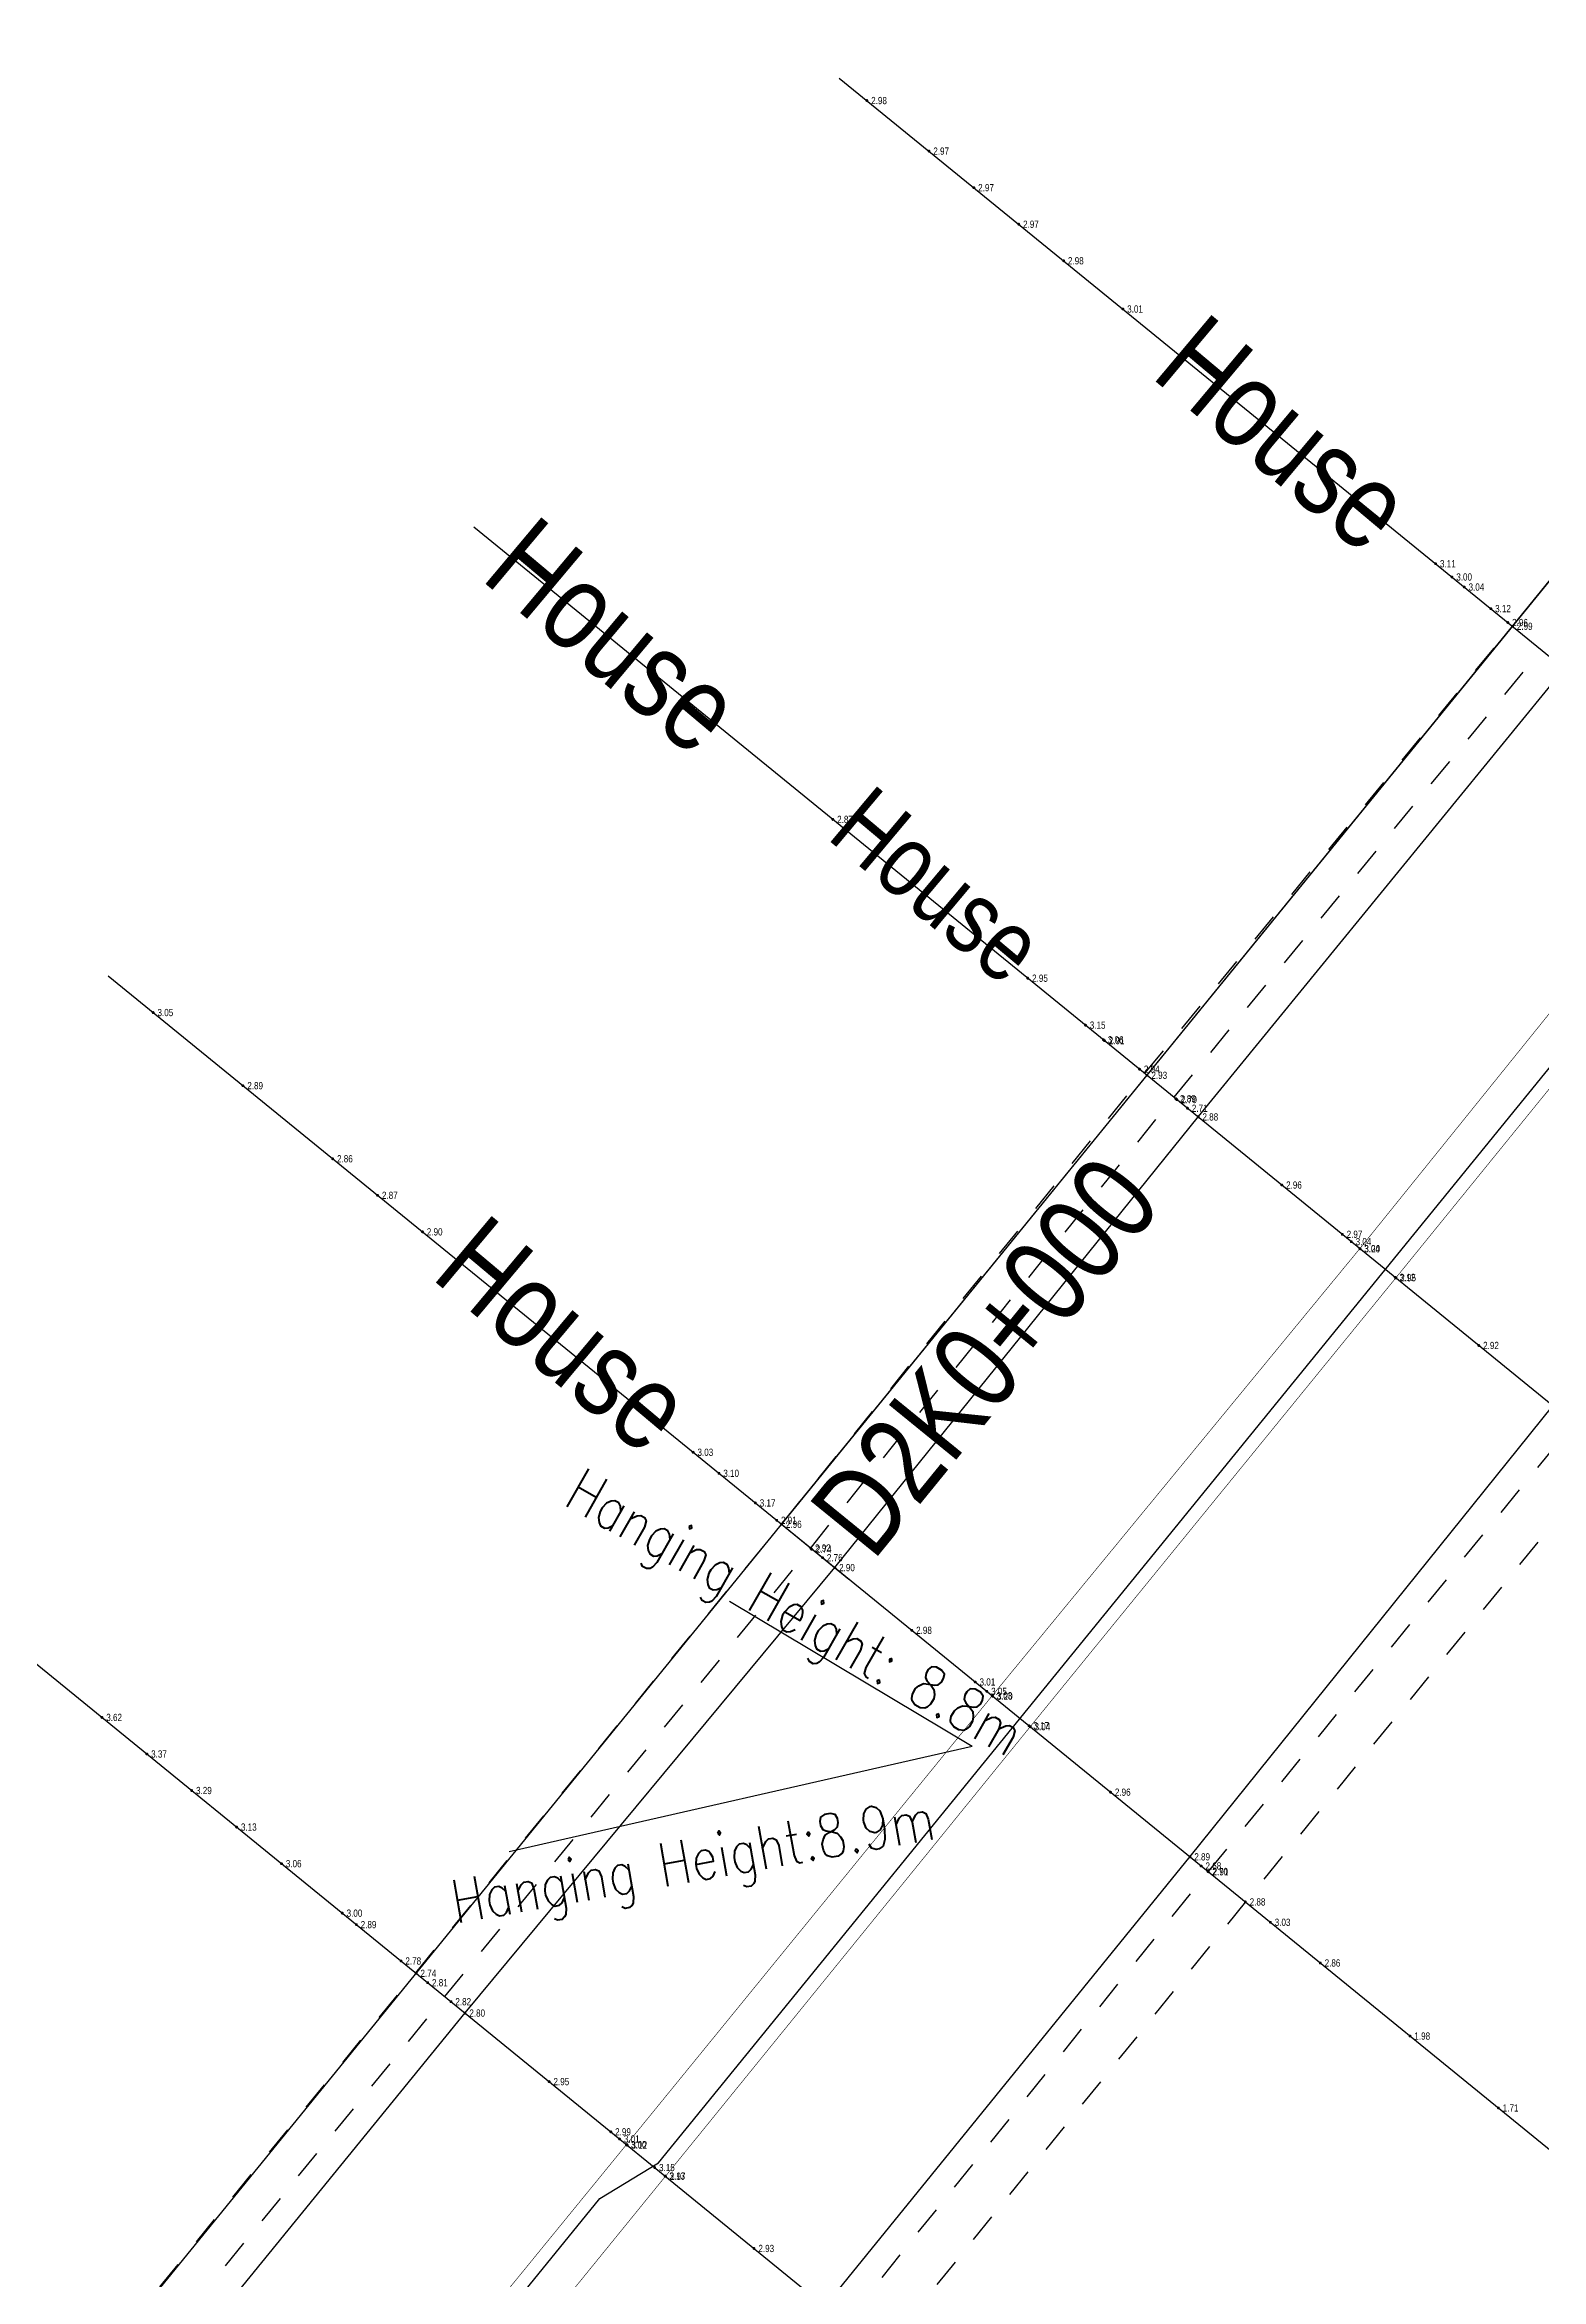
# Model space of a CAD drawing. Header units: metres. Extents: x 570700 to 571606, y 785277 to 786024.
# Drawn here: x 570773.7 to 570825.4, y 785386.6 to 785463.8 of the extents above; entities that cross this region are included whole.
import ezdxf
from ezdxf.enums import TextEntityAlignment as Align

# ---------------------------------------------------------------- set-up
doc = ezdxf.new("R2010")
doc.units = ezdxf.units.M
doc.linetypes.add('X37', pattern=[13, 5, -8])
doc.linetypes.add('X6', pattern=[2, 1, -1])
doc.layers.get('0').update_dxf_attribs({"linetype": 'CONTINUOUS'})
for name, color, linetype in [('DLSS', 4, 'CONTINUOUS'), ('dmx', 7, 'CONTINUOUS'), ('GCD-散点', 1, 'CONTINUOUS'), ('JMD', 6, 'CONTINUOUS'), ('桩号_D2', 2, 'CONTINUOUS'), ('电线悬高等参数', 2, 'CONTINUOUS'), ('道路中线_D2', 7, 'CONTINUOUS')]:
    doc.layers.add(name, color=color, linetype=linetype)
doc.styles.add('EICAD', font='arial.ttf', dxfattribs={"width": 0.8, "height": 2})
doc.styles.get("Standard").update_dxf_attribs({"font": 'rs.shx', "bigfont": 'hztxt.shx'})
doc.linetypes.add('444', pattern='A,4.5,[145,Aaa.SHX,S=1,R=0,X=0,Y=1],4.5,-0.5,[146,Aaa.SHX,S=1,R=0,X=0,Y=0],-0.5', length=10)

# ---------------------------------------------------------------- blocks, each defined once
blk = doc.blocks.new('GC200')
at = {"linetype": 'Continuous', "const_width": 0.2, "flags": 128}
blk.add_lwpolyline([(-0.1, 0, 1), (0.1, 0, 1)], format="xyb", close=True, dxfattribs=at)

msp = doc.modelspace()

# ---------------------------------------------------------------- linework, layer by layer
at = {"layer": 'DLSS', "linetype": 'Continuous', "flags": 128}
for points, elevation in [([(570724.531, 785317.86), (570737.382, 785334.051), (570750.278, 785349.349), (570762.947, 785364.822), (570775.583, 785380.343), (570788.221, 785395.855), (570800.987, 785411.231), (570813.553, 785426.815), (570826.201, 785442.285), (570838.888, 785457.757), (570851.653, 785473.134), (570864.391, 785488.576), (570877.15, 785503.975), (570889.765, 785519.49), (570902.46, 785534.915), (570915.083, 785550.46), (570926.944, 785564.835)], 2.693), ([(570737.847, 785307.931), (570750.229, 785323.639), (570763.847, 785340.447), (570775.434, 785354.687), (570788.07, 785370.175), (570800.66, 785385.716), (570813.264, 785401.247), (570825.801, 785416.821), (570838.452, 785432.306), (570851.109, 785447.802), (570863.748, 785463.292), (570876.286, 785478.86), (570888.439, 785494.759), (570901.047, 785510.308), (570913.706, 785525.786), (570926.32, 785541.298), (570935.871, 785553.129)], 2.713)]:
    msp.add_lwpolyline(points, dxfattribs=dict(at, elevation=elevation))
at = {"layer": 'DLSS', "linetype": 'X37', "const_width": 0.02, "flags": 128}
for points, elevation in [([(570730.628, 785313.772), (570768.545, 785360.274), (570781.143, 785375.807), (570793.79, 785391.3), (570806.425, 785406.804), (570819.129, 785422.251), (570831.683, 785437.821), (570856.957, 785468.824), (570869.599, 785484.322), (570882.258, 785499.796), (570894.821, 785515.368), (570932.697, 785561.902)], 2.94), ([(570731.921, 785312.72), (570769.857, 785359.205), (570782.518, 785374.687), (570795.136, 785390.205), (570807.739, 785405.734), (570820.375, 785421.242), (570832.979, 785436.766), (570858.176, 785467.832), (570870.89, 785483.271), (570883.463, 785498.813), (570896.152, 785514.284), (570933.969, 785560.866)], 2.92)]:
    msp.add_lwpolyline(points, dxfattribs=dict(at, elevation=elevation))
at = {"layer": 'DLSS', "linetype": 'X6', "flags": 128}
for points in [[(570750.766, 785323.189), (570763.402, 785338.684), (570776.096, 785354.143), (570788.797, 785369.853), (570801.374, 785385.163), (570813.894, 785400.723), (570826.537, 785416.234), (570839.211, 785431.684), (570851.859, 785447.192), (570864.417, 785462.745), (570877.097, 785478.202), (570889.052, 785494.258), (570901.714, 785509.763), (570914.345, 785525.264), (570926.947, 785540.821)], [(570928.191, 785539.783), (570915.356, 785524.447), (570902.855, 785508.838), (570890.469, 785493.141), (570878.342, 785477.183), (570865.588, 785461.805), (570853.056, 785446.224), (570840.524, 785430.652), (570827.795, 785415.198), (570815.178, 785399.69), (570802.612, 785384.102), (570789.991, 785368.777), (570777.681, 785353.511), (570764.644, 785337.641), (570751.969, 785322.215)], [(570773.872, 785381.738), (570799.17, 785412.758), (570811.704, 785428.305), (570824.393, 785443.753)], [(570774.879, 785380.916), (570800.18, 785411.939), (570812.712, 785427.484), (570825.398, 785442.928)]]:
    msp.add_lwpolyline(points, dxfattribs=at)
at = {"layer": 'dmx'}
for p, q in [((570801.139, 785462.687), (570855.424, 785418.492)), ((570788.512, 785447.178), (570842.796, 785402.983)), ((570775.885, 785431.668), (570830.169, 785387.473)), ((570763.258, 785416.158), (570817.542, 785371.963))]:
    msp.add_line(p, q, dxfattribs=at)
at = {"layer": 'JMD', "linetype": '444', "flags": 128}
msp.add_lwpolyline([(570756.287, 785344.476), (570768.919, 785359.97), (570792.864, 785389.443), (570794.893, 785390.664), (570840.349, 785446.525)], dxfattribs=at)
at = {"layer": '桩号_D2', "linetype": 'Continuous'}
msp.add_lwpolyline([(570799.15, 785412.727), (570801.476, 785410.833)], dxfattribs=at)
at = {"layer": '电线悬高等参数', "linetype": 'Continuous', "flags": 128}
for points in [[(570797.347, 785410.072), (570805.734, 785405.059)], [(570789.737, 785401.422), (570805.734, 785405.059)]]:
    msp.add_lwpolyline(points, dxfattribs=at)
at = {"layer": '道路中线_D2', "color": 4}
for p in [(570723.387, 785319.668), (570799.15, 785412.727)]:
    msp.add_line(p, (570958.491, 785608.445), dxfattribs=at)

# ---------------------------------------------------------------- block references
at = {"layer": 'GCD-散点'}
ref = msp.add_blockref('GC200', (570802.095, 785461.909, 2.98), dxfattribs=dict(at, xscale=0.25, yscale=0.25, zscale=0.25))
ref.add_attrib('height', '2.98', dxfattribs={"height": 0.25, "style": 'EICAD', "width": 0.8}).set_placement((570802.245, 785461.909, 2.98), align=Align.MIDDLE_LEFT)
ref = msp.add_blockref('GC200', (570804.241, 785460.162, 2.967), dxfattribs=dict(at, xscale=0.25, yscale=0.25, zscale=0.25))
ref.add_attrib('height', '2.97', dxfattribs={"height": 0.25, "style": 'EICAD', "width": 0.8}).set_placement((570804.391, 785460.162, 2.967), align=Align.MIDDLE_LEFT)
ref = msp.add_blockref('GC200', (570805.792, 785458.899, 2.973), dxfattribs=dict(at, xscale=0.25, yscale=0.25, zscale=0.25))
ref.add_attrib('height', '2.97', dxfattribs={"height": 0.25, "style": 'EICAD', "width": 0.8}).set_placement((570805.942, 785458.899, 2.973), align=Align.MIDDLE_LEFT)
ref = msp.add_blockref('GC200', (570807.343, 785457.637, 2.972), dxfattribs=dict(at, xscale=0.25, yscale=0.25, zscale=0.25))
ref.add_attrib('height', '2.97', dxfattribs={"height": 0.25, "style": 'EICAD', "width": 0.8}).set_placement((570807.493, 785457.637, 2.972), align=Align.MIDDLE_LEFT)
ref = msp.add_blockref('GC200', (570808.894, 785456.374, 2.98), dxfattribs=dict(at, xscale=0.25, yscale=0.25, zscale=0.25))
ref.add_attrib('height', '2.98', dxfattribs={"height": 0.25, "style": 'EICAD', "width": 0.8}).set_placement((570809.044, 785456.374, 2.98), align=Align.MIDDLE_LEFT)
ref = msp.add_blockref('GC200', (570810.94, 785454.708, 3.01), dxfattribs=dict(at, xscale=0.25, yscale=0.25, zscale=0.25))
ref.add_attrib('height', '3.01', dxfattribs={"height": 0.25, "style": 'EICAD', "width": 0.8}).set_placement((570811.09, 785454.708, 3.01), align=Align.MIDDLE_LEFT)
ref = msp.add_blockref('GC200', (570821.748, 785445.909, 3.11), dxfattribs=dict(at, xscale=0.25, yscale=0.25, zscale=0.25))
ref.add_attrib('height', '3.11', dxfattribs={"height": 0.25, "style": 'EICAD', "width": 0.8}).set_placement((570821.898, 785445.909, 3.11), align=Align.MIDDLE_LEFT)
ref = msp.add_blockref('GC200', (570822.311, 785445.451, 3.003), dxfattribs=dict(at, xscale=0.25, yscale=0.25, zscale=0.25))
ref.add_attrib('height', '3.00', dxfattribs={"height": 0.25, "style": 'EICAD', "width": 0.8}).set_placement((570822.461, 785445.451, 3.003), align=Align.MIDDLE_LEFT)
ref = msp.add_blockref('GC200', (570822.736, 785445.104, 3.036), dxfattribs=dict(at, xscale=0.25, yscale=0.25, zscale=0.25))
ref.add_attrib('height', '3.04', dxfattribs={"height": 0.25, "style": 'EICAD', "width": 0.8}).set_placement((570822.886, 785445.104, 3.036), align=Align.MIDDLE_LEFT)
ref = msp.add_blockref('GC200', (570823.654, 785444.358, 3.119), dxfattribs=dict(at, xscale=0.25, yscale=0.25, zscale=0.25))
ref.add_attrib('height', '3.12', dxfattribs={"height": 0.25, "style": 'EICAD', "width": 0.8}).set_placement((570823.804, 785444.358, 3.119), align=Align.MIDDLE_LEFT)
ref = msp.add_blockref('GC200', (570824.242, 785443.878, 2.962), dxfattribs=dict(at, xscale=0.25, yscale=0.25, zscale=0.25))
ref.add_attrib('height', '2.96', dxfattribs={"height": 0.25, "style": 'EICAD', "width": 0.8}).set_placement((570824.392, 785443.878, 2.962), align=Align.MIDDLE_LEFT)
ref = msp.add_blockref('GC200', (570824.404, 785443.747, 2.99), dxfattribs=dict(at, xscale=0.25, yscale=0.25, zscale=0.25))
ref.add_attrib('height', '2.99', dxfattribs={"height": 0.25, "style": 'EICAD', "width": 0.8}).set_placement((570824.554, 785443.747, -2.99), align=Align.MIDDLE_LEFT)
ref = msp.add_blockref('GC200', (570800.92, 785437.076, 2.866), dxfattribs=dict(at, xscale=0.25, yscale=0.25, zscale=0.25))
ref.add_attrib('height', '2.87', dxfattribs={"height": 0.25, "style": 'EICAD', "width": 0.8}).set_placement((570801.07, 785437.076, 2.866), align=Align.MIDDLE_LEFT)
ref = msp.add_blockref('GC200', (570807.655, 785431.592, 2.95), dxfattribs=dict(at, xscale=0.25, yscale=0.25, zscale=0.25))
ref.add_attrib('height', '2.95', dxfattribs={"height": 0.25, "style": 'EICAD', "width": 0.8}).set_placement((570807.805, 785431.592, 2.95), align=Align.MIDDLE_LEFT)
ref = msp.add_blockref('GC200', (570777.436, 785430.405, 3.05), dxfattribs=dict(at, xscale=0.25, yscale=0.25, zscale=0.25))
ref.add_attrib('height', '3.05', dxfattribs={"height": 0.25, "style": 'EICAD', "width": 0.8}).set_placement((570777.586, 785430.405, 3.05), align=Align.MIDDLE_LEFT)
ref = msp.add_blockref('GC200', (570809.648, 785429.97, 3.148), dxfattribs=dict(at, xscale=0.25, yscale=0.25, zscale=0.25))
ref.add_attrib('height', '3.15', dxfattribs={"height": 0.25, "style": 'EICAD', "width": 0.8}).set_placement((570809.798, 785429.97, 3.148), align=Align.MIDDLE_LEFT)
ref = msp.add_blockref('GC200', (570810.271, 785429.463, 3.056), dxfattribs=dict(at, xscale=0.25, yscale=0.25, zscale=0.25))
ref.add_attrib('height', '3.06', dxfattribs={"height": 0.25, "style": 'EICAD', "width": 0.8}).set_placement((570810.421, 785429.463, 3.056), align=Align.MIDDLE_LEFT)
ref = msp.add_blockref('GC200', (570810.305, 785429.435, 2.914), dxfattribs=dict(at, xscale=0.25, yscale=0.25, zscale=0.25))
ref.add_attrib('height', '2.91', dxfattribs={"height": 0.25, "style": 'EICAD', "width": 0.8}).set_placement((570810.455, 785429.435, 2.914), align=Align.MIDDLE_LEFT)
ref = msp.add_blockref('GC200', (570780.538, 785427.88, 2.89), dxfattribs=dict(at, xscale=0.25, yscale=0.25, zscale=0.25))
ref.add_attrib('height', '2.89', dxfattribs={"height": 0.25, "style": 'EICAD', "width": 0.8}).set_placement((570780.688, 785427.88, 289), align=Align.MIDDLE_LEFT)
ref = msp.add_blockref('GC200', (570811.517, 785428.448, 2.936), dxfattribs=dict(at, xscale=0.25, yscale=0.25, zscale=0.25))
ref.add_attrib('height', '2.94', dxfattribs={"height": 0.25, "style": 'EICAD', "width": 0.8}).set_placement((570811.667, 785428.448, 2.936), align=Align.MIDDLE_LEFT)
ref = msp.add_blockref('GC200', (570811.777, 785428.237, 2.93), dxfattribs=dict(at, xscale=0.25, yscale=0.25, zscale=0.25))
ref.add_attrib('height', '2.93', dxfattribs={"height": 0.25, "style": 'EICAD', "width": 0.8}).set_placement((570811.927, 785428.237), align=Align.MIDDLE_LEFT)
ref = msp.add_blockref('GC200', (570812.767, 785427.43, 2.89), dxfattribs=dict(at, xscale=0.25, yscale=0.25, zscale=0.25))
ref.add_attrib('height', '2.89', dxfattribs={"height": 0.25, "style": 'EICAD', "width": 0.8}).set_placement((570812.917, 785427.43), align=Align.MIDDLE_LEFT)
ref = msp.add_blockref('GC200', (570812.805, 785427.399, 2.7), dxfattribs=dict(at, xscale=0.25, yscale=0.25, zscale=0.25))
ref.add_attrib('height', '2.70', dxfattribs={"height": 0.25, "style": 'EICAD', "width": 0.8}).set_placement((570812.955, 785427.399), align=Align.MIDDLE_LEFT)
ref = msp.add_blockref('GC200', (570813.174, 785427.1, 2.714), dxfattribs=dict(at, xscale=0.25, yscale=0.25, zscale=0.25))
ref.add_attrib('height', '2.71', dxfattribs={"height": 0.25, "style": 'EICAD', "width": 0.8}).set_placement((570813.324, 785427.1, 2.714), align=Align.MIDDLE_LEFT)
ref = msp.add_blockref('GC200', (570813.541, 785426.8, 2.878), dxfattribs=dict(at, xscale=0.25, yscale=0.25, zscale=0.25))
ref.add_attrib('height', '2.88', dxfattribs={"height": 0.25, "style": 'EICAD', "width": 0.8}).set_placement((570813.691, 785426.8, 2.878), align=Align.MIDDLE_LEFT)
ref = msp.add_blockref('GC200', (570783.64, 785425.354, 2.86), dxfattribs=dict(at, xscale=0.25, yscale=0.25, zscale=0.25))
ref.add_attrib('height', '2.86', dxfattribs={"height": 0.25, "style": 'EICAD', "width": 0.8}).set_placement((570783.79, 785425.354, 2.86), align=Align.MIDDLE_LEFT)
ref = msp.add_blockref('GC200', (570785.191, 785424.091, 2.87), dxfattribs=dict(at, xscale=0.25, yscale=0.25, zscale=0.25))
ref.add_attrib('height', '2.87', dxfattribs={"height": 0.25, "style": 'EICAD', "width": 0.8}).set_placement((570785.341, 785424.091, 2.87), align=Align.MIDDLE_LEFT)
ref = msp.add_blockref('GC200', (570816.431, 785424.447, 2.963), dxfattribs=dict(at, xscale=0.25, yscale=0.25, zscale=0.25))
ref.add_attrib('height', '2.96', dxfattribs={"height": 0.25, "style": 'EICAD', "width": 0.8}).set_placement((570816.581, 785424.447, 2.963), align=Align.MIDDLE_LEFT)
ref = msp.add_blockref('GC200', (570786.742, 785422.829, 2.902), dxfattribs=dict(at, xscale=0.25, yscale=0.25, zscale=0.25))
ref.add_attrib('height', '2.90', dxfattribs={"height": 0.25, "style": 'EICAD', "width": 0.8}).set_placement((570786.892, 785422.829, 2.902), align=Align.MIDDLE_LEFT)
ref = msp.add_blockref('GC200', (570818.522, 785422.745, 2.966), dxfattribs=dict(at, xscale=0.25, yscale=0.25, zscale=0.25))
ref.add_attrib('height', '2.97', dxfattribs={"height": 0.25, "style": 'EICAD', "width": 0.8}).set_placement((570818.672, 785422.745, 2.966), align=Align.MIDDLE_LEFT)
ref = msp.add_blockref('GC200', (570818.833, 785422.492, 3.036), dxfattribs=dict(at, xscale=0.25, yscale=0.25, zscale=0.25))
ref.add_attrib('height', '3.04', dxfattribs={"height": 0.25, "style": 'EICAD', "width": 0.8}).set_placement((570818.983, 785422.492, 3.036), align=Align.MIDDLE_LEFT)
ref = msp.add_blockref('GC200', (570819.129, 785422.251, 3.04), dxfattribs=dict(at, xscale=0.25, yscale=0.25, zscale=0.25))
ref.add_attrib('height', '3.04', dxfattribs={"height": 0.25, "style": 'EICAD', "width": 0.8}).set_placement((570819.279, 785422.251), align=Align.MIDDLE_LEFT)
ref = msp.add_blockref('GC200', (570819.137, 785422.245, 3.199), dxfattribs=dict(at, xscale=0.25, yscale=0.25, zscale=0.25))
ref.add_attrib('height', '3.20', dxfattribs={"height": 0.25, "style": 'EICAD', "width": 0.8}).set_placement((570819.287, 785422.245, 3.199), align=Align.MIDDLE_LEFT)
ref = msp.add_blockref('GC200', (570820.352, 785421.256, 3.12), dxfattribs=dict(at, xscale=0.25, yscale=0.25, zscale=0.25))
ref.add_attrib('height', '3.12', dxfattribs={"height": 0.25, "style": 'EICAD', "width": 0.8}).set_placement((570820.502, 785421.256), align=Align.MIDDLE_LEFT)
ref = msp.add_blockref('GC200', (570820.375, 785421.242, 2.95), dxfattribs=dict(at, xscale=0.25, yscale=0.25, zscale=0.25))
ref.add_attrib('height', '2.95', dxfattribs={"height": 0.25, "style": 'EICAD', "width": 0.8}).set_placement((570820.525, 785421.242, 3.115), align=Align.MIDDLE_LEFT)
ref = msp.add_blockref('GC200', (570823.239, 785418.905, 2.918), dxfattribs=dict(at, xscale=0.25, yscale=0.25, zscale=0.25))
ref.add_attrib('height', '2.92', dxfattribs={"height": 0.25, "style": 'EICAD', "width": 0.8}).set_placement((570823.389, 785418.905, 2.918), align=Align.MIDDLE_LEFT)
ref = msp.add_blockref('GC200', (570796.093, 785415.215, 3.03), dxfattribs=dict(at, xscale=0.25, yscale=0.25, zscale=0.25))
ref.add_attrib('height', '3.03', dxfattribs={"height": 0.25, "style": 'EICAD', "width": 0.8}).set_placement((570796.243, 785415.215, 3.03), align=Align.MIDDLE_LEFT)
ref = msp.add_blockref('GC200', (570796.985, 785414.489, 3.1), dxfattribs=dict(at, xscale=0.25, yscale=0.25, zscale=0.25))
ref.add_attrib('height', '3.10', dxfattribs={"height": 0.25, "style": 'EICAD', "width": 0.8}).set_placement((570797.135, 785414.489, 3.1), align=Align.MIDDLE_LEFT)
ref = msp.add_blockref('GC200', (570798.244, 785413.465, 3.171), dxfattribs=dict(at, xscale=0.25, yscale=0.25, zscale=0.25))
ref.add_attrib('height', '3.17', dxfattribs={"height": 0.25, "style": 'EICAD', "width": 0.8}).set_placement((570798.394, 785413.465, 3.171), align=Align.MIDDLE_LEFT)
ref = msp.add_blockref('GC200', (570798.979, 785412.866, 2.91), dxfattribs=dict(at, xscale=0.25, yscale=0.25, zscale=0.25))
ref.add_attrib('height', '2.91', dxfattribs={"height": 0.25, "style": 'EICAD', "width": 0.8}).set_placement((570799.129, 785412.866), align=Align.MIDDLE_LEFT)
ref = msp.add_blockref('GC200', (570799.15, 785412.727, 2.96), dxfattribs=dict(at, xscale=0.25, yscale=0.25, zscale=0.25))
ref.add_attrib('height', '2.96', dxfattribs={"height": 0.25, "style": 'EICAD', "width": 0.8}).set_placement((570799.3, 785412.727, -2.96), align=Align.MIDDLE_LEFT)
ref = msp.add_blockref('GC200', (570800.155, 785411.908, 2.924), dxfattribs=dict(at, xscale=0.25, yscale=0.25, zscale=0.25))
ref.add_attrib('height', '2.92', dxfattribs={"height": 0.25, "style": 'EICAD', "width": 0.8}).set_placement((570800.305, 785411.908, 2.924), align=Align.MIDDLE_LEFT)
ref = msp.add_blockref('GC200', (570800.183, 785411.868, 2.74), dxfattribs=dict(at, xscale=0.25, yscale=0.25, zscale=0.25))
ref.add_attrib('height', '2.74', dxfattribs={"height": 0.25, "style": 'EICAD', "width": 0.8}).set_placement((570800.333, 785411.868, 2.924), align=Align.MIDDLE_LEFT)
ref = msp.add_blockref('GC200', (570800.565, 785411.574, 2.762), dxfattribs=dict(at, xscale=0.25, yscale=0.25, zscale=0.25))
ref.add_attrib('height', '2.76', dxfattribs={"height": 0.25, "style": 'EICAD', "width": 0.8}).set_placement((570800.715, 785411.574, 2.762), align=Align.MIDDLE_LEFT)
ref = msp.add_blockref('GC200', (570800.987, 785411.231, 2.902), dxfattribs=dict(at, xscale=0.25, yscale=0.25, zscale=0.25))
ref.add_attrib('height', '2.90', dxfattribs={"height": 0.25, "style": 'EICAD', "width": 0.8}).set_placement((570801.137, 785411.231, 2.902), align=Align.MIDDLE_LEFT)
ref = msp.add_blockref('GC200', (570803.648, 785409.065, 2.983), dxfattribs=dict(at, xscale=0.25, yscale=0.25, zscale=0.25))
ref.add_attrib('height', '2.98', dxfattribs={"height": 0.25, "style": 'EICAD', "width": 0.8}).set_placement((570803.798, 785409.065, 2.983), align=Align.MIDDLE_LEFT)
ref = msp.add_blockref('GC200', (570805.839, 785407.281, 3.006), dxfattribs=dict(at, xscale=0.25, yscale=0.25, zscale=0.25))
ref.add_attrib('height', '3.01', dxfattribs={"height": 0.25, "style": 'EICAD', "width": 0.8}).set_placement((570805.989, 785407.281, 3.006), align=Align.MIDDLE_LEFT)
ref = msp.add_blockref('GC200', (570806.239, 785406.956, 3.048), dxfattribs=dict(at, xscale=0.25, yscale=0.25, zscale=0.25))
ref.add_attrib('height', '3.05', dxfattribs={"height": 0.25, "style": 'EICAD', "width": 0.8}).set_placement((570806.389, 785406.956, 3.048), align=Align.MIDDLE_LEFT)
ref = msp.add_blockref('GC200', (570806.425, 785406.804, 3.032), dxfattribs=dict(at, xscale=0.25, yscale=0.25, zscale=0.25))
ref.add_attrib('height', '3.03', dxfattribs={"height": 0.25, "style": 'EICAD', "width": 0.8}).set_placement((570806.575, 785406.804, 3.032), align=Align.MIDDLE_LEFT)
ref = msp.add_blockref('GC200', (570806.441, 785406.79, 3.2), dxfattribs=dict(at, xscale=0.25, yscale=0.25, zscale=0.25))
ref.add_attrib('height', '3.20', dxfattribs={"height": 0.25, "style": 'EICAD', "width": 0.8}).set_placement((570806.591, 785406.79), align=Align.MIDDLE_LEFT)
ref = msp.add_blockref('GC200', (570775.666, 785406.056, 3.62), dxfattribs=dict(at, xscale=0.25, yscale=0.25, zscale=0.25))
ref.add_attrib('height', '3.62', dxfattribs={"height": 0.25, "style": 'EICAD', "width": 0.8}).set_placement((570775.816, 785406.056, 3.62), align=Align.MIDDLE_LEFT)
ref = msp.add_blockref('GC200', (570807.697, 785405.768, 3.173), dxfattribs=dict(at, xscale=0.25, yscale=0.25, zscale=0.25))
ref.add_attrib('height', '3.17', dxfattribs={"height": 0.25, "style": 'EICAD', "width": 0.8}).set_placement((570807.847, 785405.768, 3.173), align=Align.MIDDLE_LEFT)
ref = msp.add_blockref('GC200', (570807.739, 785405.734, 3.041), dxfattribs=dict(at, xscale=0.25, yscale=0.25, zscale=0.25))
ref.add_attrib('height', '3.04', dxfattribs={"height": 0.25, "style": 'EICAD', "width": 0.8}).set_placement((570807.889, 785405.734, 3.041), align=Align.MIDDLE_LEFT)
ref = msp.add_blockref('GC200', (570777.217, 785404.793, 3.374), dxfattribs=dict(at, xscale=0.25, yscale=0.25, zscale=0.25))
ref.add_attrib('height', '3.37', dxfattribs={"height": 0.25, "style": 'EICAD', "width": 0.8}).set_placement((570777.367, 785404.793, 3.374), align=Align.MIDDLE_LEFT)
ref = msp.add_blockref('GC200', (570778.768, 785403.531, 3.288), dxfattribs=dict(at, xscale=0.25, yscale=0.25, zscale=0.25))
ref.add_attrib('height', '3.29', dxfattribs={"height": 0.25, "style": 'EICAD', "width": 0.8}).set_placement((570778.918, 785403.531, 3.288), align=Align.MIDDLE_LEFT)
ref = msp.add_blockref('GC200', (570810.515, 785403.474, 2.955), dxfattribs=dict(at, xscale=0.25, yscale=0.25, zscale=0.25))
ref.add_attrib('height', '2.96', dxfattribs={"height": 0.25, "style": 'EICAD', "width": 0.8}).set_placement((570810.665, 785403.474, 2.955), align=Align.MIDDLE_LEFT)
ref = msp.add_blockref('GC200', (570780.319, 785402.268, 3.127), dxfattribs=dict(at, xscale=0.25, yscale=0.25, zscale=0.25))
ref.add_attrib('height', '3.13', dxfattribs={"height": 0.25, "style": 'EICAD', "width": 0.8}).set_placement((570780.469, 785402.268, 3.127), align=Align.MIDDLE_LEFT)
ref = msp.add_blockref('GC200', (570781.87, 785401.005, 3.057), dxfattribs=dict(at, xscale=0.25, yscale=0.25, zscale=0.25))
ref.add_attrib('height', '3.06', dxfattribs={"height": 0.25, "style": 'EICAD', "width": 0.8}).set_placement((570782.02, 785401.005, 3.057), align=Align.MIDDLE_LEFT)
ref = msp.add_blockref('GC200', (570813.259, 785401.24, 2.891), dxfattribs=dict(at, xscale=0.25, yscale=0.25, zscale=0.25))
ref.add_attrib('height', '2.89', dxfattribs={"height": 0.25, "style": 'EICAD', "width": 0.8}).set_placement((570813.409, 785401.24, 2.891), align=Align.MIDDLE_LEFT)
ref = msp.add_blockref('GC200', (570813.647, 785400.924, 2.677), dxfattribs=dict(at, xscale=0.25, yscale=0.25, zscale=0.25))
ref.add_attrib('height', '2.68', dxfattribs={"height": 0.25, "style": 'EICAD', "width": 0.8}).set_placement((570813.797, 785400.924, 2.677), align=Align.MIDDLE_LEFT)
ref = msp.add_blockref('GC200', (570813.88, 785400.735, 2.695), dxfattribs=dict(at, xscale=0.25, yscale=0.25, zscale=0.25))
ref.add_attrib('height', '2.70', dxfattribs={"height": 0.25, "style": 'EICAD', "width": 0.8}).set_placement((570814.03, 785400.735, 2.695), align=Align.MIDDLE_LEFT)
ref = msp.add_blockref('GC200', (570813.894, 785400.723, 2.905), dxfattribs=dict(at, xscale=0.25, yscale=0.25, zscale=0.25))
ref.add_attrib('height', '2.91', dxfattribs={"height": 0.25, "style": 'EICAD', "width": 0.8}).set_placement((570814.044, 785400.723, 2.905), align=Align.MIDDLE_LEFT)
ref = msp.add_blockref('GC200', (570783.97, 785399.295, 3.001), dxfattribs=dict(at, xscale=0.25, yscale=0.25, zscale=0.25))
ref.add_attrib('height', '3.00', dxfattribs={"height": 0.25, "style": 'EICAD', "width": 0.8}).set_placement((570784.12, 785399.295, 3.001), align=Align.MIDDLE_LEFT)
ref = msp.add_blockref('GC200', (570815.172, 785399.683, 2.875), dxfattribs=dict(at, xscale=0.25, yscale=0.25, zscale=0.25))
ref.add_attrib('height', '2.88', dxfattribs={"height": 0.25, "style": 'EICAD', "width": 0.8}).set_placement((570815.322, 785399.683, 2.875), align=Align.MIDDLE_LEFT)
ref = msp.add_blockref('GC200', (570784.456, 785398.899, 2.889), dxfattribs=dict(at, xscale=0.25, yscale=0.25, zscale=0.25))
ref.add_attrib('height', '2.89', dxfattribs={"height": 0.25, "style": 'EICAD', "width": 0.8}).set_placement((570784.606, 785398.899, 2.889), align=Align.MIDDLE_LEFT)
ref = msp.add_blockref('GC200', (570816.037, 785398.979, 3.026), dxfattribs=dict(at, xscale=0.25, yscale=0.25, zscale=0.25))
ref.add_attrib('height', '3.03', dxfattribs={"height": 0.25, "style": 'EICAD', "width": 0.8}).set_placement((570816.187, 785398.979, 3.026), align=Align.MIDDLE_LEFT)
ref = msp.add_blockref('GC200', (570786.001, 785397.642, 2.78), dxfattribs=dict(at, xscale=0.25, yscale=0.25, zscale=0.25))
ref.add_attrib('height', '2.78', dxfattribs={"height": 0.25, "style": 'EICAD', "width": 0.8}).set_placement((570786.151, 785397.642, 2.78), align=Align.MIDDLE_LEFT)
ref = msp.add_blockref('GC200', (570786.523, 785397.217, 2.74), dxfattribs=dict(at, xscale=0.25, yscale=0.25, zscale=0.25))
ref.add_attrib('height', '2.74', dxfattribs={"height": 0.25, "style": 'EICAD', "width": 0.8}).set_placement((570786.673, 785397.217), align=Align.MIDDLE_LEFT)
ref = msp.add_blockref('GC200', (570786.921, 785396.893, 2.813), dxfattribs=dict(at, xscale=0.25, yscale=0.25, zscale=0.25))
ref.add_attrib('height', '2.81', dxfattribs={"height": 0.25, "style": 'EICAD', "width": 0.8}).set_placement((570787.071, 785396.893, 2.813), align=Align.MIDDLE_LEFT)
ref = msp.add_blockref('GC200', (570817.762, 785397.574, 2.86), dxfattribs=dict(at, xscale=0.25, yscale=0.25, zscale=0.25))
ref.add_attrib('height', '2.86', dxfattribs={"height": 0.25, "style": 'EICAD', "width": 0.8}).set_placement((570817.912, 785397.574, 2.86), align=Align.MIDDLE_LEFT)
ref = msp.add_blockref('GC200', (570787.728, 785396.236, 2.822), dxfattribs=dict(at, xscale=0.25, yscale=0.25, zscale=0.25))
ref.add_attrib('height', '2.82', dxfattribs={"height": 0.25, "style": 'EICAD', "width": 0.8}).set_placement((570787.878, 785396.236, 2.822), align=Align.MIDDLE_LEFT)
ref = msp.add_blockref('GC200', (570788.211, 785395.843, 2.803), dxfattribs=dict(at, xscale=0.25, yscale=0.25, zscale=0.25))
ref.add_attrib('height', '2.80', dxfattribs={"height": 0.25, "style": 'EICAD', "width": 0.8}).set_placement((570788.361, 785395.843, 2.803), align=Align.MIDDLE_LEFT)
ref = msp.add_blockref('GC200', (570820.863, 785395.049, 1.98), dxfattribs=dict(at, xscale=0.25, yscale=0.25, zscale=0.25))
ref.add_attrib('height', '1.98', dxfattribs={"height": 0.25, "style": 'EICAD', "width": 0.8}).set_placement((570821.013, 785395.049, 1.98), align=Align.MIDDLE_LEFT)
ref = msp.add_blockref('GC200', (570791.118, 785393.476, 2.954), dxfattribs=dict(at, xscale=0.25, yscale=0.25, zscale=0.25))
ref.add_attrib('height', '2.95', dxfattribs={"height": 0.25, "style": 'EICAD', "width": 0.8}).set_placement((570791.268, 785393.476, 2.954), align=Align.MIDDLE_LEFT)
ref = msp.add_blockref('GC200', (570823.915, 785392.564, 1.708), dxfattribs=dict(at, xscale=0.25, yscale=0.25, zscale=0.25))
ref.add_attrib('height', '1.71', dxfattribs={"height": 0.25, "style": 'EICAD', "width": 0.8}).set_placement((570824.065, 785392.564, 1.708), align=Align.MIDDLE_LEFT)
ref = msp.add_blockref('GC200', (570793.249, 785391.741, 2.994), dxfattribs=dict(at, xscale=0.25, yscale=0.25, zscale=0.25))
ref.add_attrib('height', '2.99', dxfattribs={"height": 0.25, "style": 'EICAD', "width": 0.8}).set_placement((570793.399, 785391.741, 2.994), align=Align.MIDDLE_LEFT)
ref = msp.add_blockref('GC200', (570793.55, 785391.496, 3.013), dxfattribs=dict(at, xscale=0.25, yscale=0.25, zscale=0.25))
ref.add_attrib('height', '3.01', dxfattribs={"height": 0.25, "style": 'EICAD', "width": 0.8}).set_placement((570793.7, 785391.496, 3.013), align=Align.MIDDLE_LEFT)
ref = msp.add_blockref('GC200', (570793.79, 785391.3, 3.004), dxfattribs=dict(at, xscale=0.25, yscale=0.25, zscale=0.25))
ref.add_attrib('height', '3.00', dxfattribs={"height": 0.25, "style": 'EICAD', "width": 0.8}).set_placement((570793.94, 785391.3, 3.004), align=Align.MIDDLE_LEFT)
ref = msp.add_blockref('GC200', (570793.813, 785391.282, 3.12), dxfattribs=dict(at, xscale=0.25, yscale=0.25, zscale=0.25))
ref.add_attrib('height', '3.12', dxfattribs={"height": 0.25, "style": 'EICAD', "width": 0.8}).set_placement((570793.963, 785391.282), align=Align.MIDDLE_LEFT)
ref = msp.add_blockref('GC200', (570794.765, 785390.507, 3.152), dxfattribs=dict(at, xscale=0.25, yscale=0.25, zscale=0.25))
ref.add_attrib('height', '3.15', dxfattribs={"height": 0.25, "style": 'EICAD', "width": 0.8}).set_placement((570794.915, 785390.507, 3.152), align=Align.MIDDLE_LEFT)
ref = msp.add_blockref('GC200', (570795.121, 785390.217, 3.13), dxfattribs=dict(at, xscale=0.25, yscale=0.25, zscale=0.25))
ref.add_attrib('height', '3.13', dxfattribs={"height": 0.25, "style": 'EICAD', "width": 0.8}).set_placement((570795.271, 785390.217), align=Align.MIDDLE_LEFT)
ref = msp.add_blockref('GC200', (570795.136, 785390.205, 2.966), dxfattribs=dict(at, xscale=0.25, yscale=0.25, zscale=0.25))
ref.add_attrib('height', '2.97', dxfattribs={"height": 0.25, "style": 'EICAD', "width": 0.8}).set_placement((570795.286, 785390.205, 2.966), align=Align.MIDDLE_LEFT)
ref = msp.add_blockref('GC200', (570798.198, 785387.712, 2.929), dxfattribs=dict(at, xscale=0.25, yscale=0.25, zscale=0.25))
ref.add_attrib('height', '2.93', dxfattribs={"height": 0.25, "style": 'EICAD', "width": 0.8}).set_placement((570798.348, 785387.712, 2.929), align=Align.MIDDLE_LEFT)

# ---------------------------------------------------------------- texts
at = {"layer": 'JMD', "style": 'EICAD', "width": 0.8}
for height, p in [(3, (570811.864, 785452.378)), (3, (570788.71, 785445.388)), (2.5, (570800.664, 785436.445)), (3, (570786.993, 785421.254))]:
    msp.add_text('House', height=height, rotation=320, dxfattribs=at).set_placement(p)
at = {"layer": '桩号_D2', "style": 'EICAD', "width": 0.8}
msp.add_text('D2K0+000', height=3, rotation=50.84965, dxfattribs=at).set_placement((570802.306, 785411.422))
at = {"layer": '电线悬高等参数', "linetype": 'Continuous', "width": 0.8}
for s, rotation, p in [('Hanging Height: 8.8m', 330.34395, (570799.529, 785409.512)), ('Hanging Height:8.9m', 10, (570796.119, 785400.931))]:
    msp.add_text(s, height=1.5, rotation=rotation, dxfattribs=at).set_placement(p, align=Align.MIDDLE)

doc.saveas('drawing.dxf')
